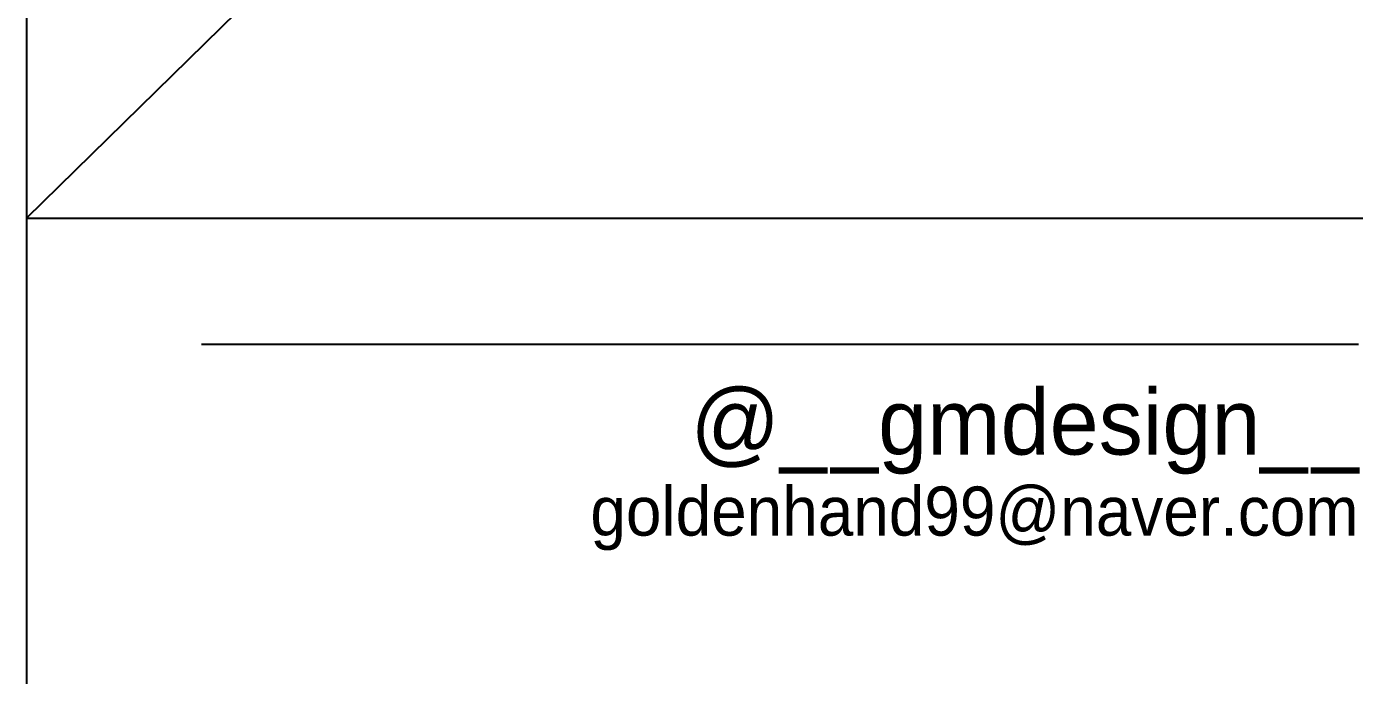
# Model space of a CAD drawing. Header units: inches. Extents: x 7740 to 83056, y -9304 to 75068.
# Drawn here: x 47687 to 49716, y 63742 to 64733 of the extents above; entities that cross this region are included whole.
import ezdxf
from ezdxf.enums import TextEntityAlignment as Align

# ---------------------------------------------------------------- set-up
doc = ezdxf.new("R2010")
doc.units = ezdxf.units.IN
doc.header["$LTSCALE"] = 50
doc.header["$MEASUREMENT"] = 0
for name, color, linetype in [('06-FUR', 6, 'Continuous'), ('F-SYM', 7, 'Continuous'), ('FORM(YOURNAME)-11', 1, 'Continuous')]:
    doc.layers.add(name, color=color, linetype=linetype)
doc.styles.add('YOURNAME', font='HY울릉도M.TTF')

# ---------------------------------------------------------------- blocks, each defined once
blk = doc.blocks.new('FORM-PLAN')
at = {"layer": 'Defpoints', "color": 158}
for p, q in [((1345.8, 54915.2), (1345.8, -2084.8)), ((10555.8, 53115.2), (1345.8, 44093.4)), ((1345.8, 44093.4), (10555.8, 44093.4))]:
    blk.add_line(p, q, dxfattribs=at)
at = {"layer": 'FORM(YOURNAME)-11', "color": 251}
blk.add_line((2414.8, 43322.6), (9486.8, 43322.6), dxfattribs=at)
at = {"layer": 'FORM(YOURNAME)-11', "color": 14, "style": 'YOURNAME'}
for s, height, width, p in [('@__gmdesign__', 400, 1.03, (9486.8, 42648.8)), ('goldenhand99@naver.com', 300, 0.995, (9486.8, 42153.8))]:
    blk.add_text(s, height=height, dxfattribs=dict(at, width=width)).set_placement(p, align=Align.RIGHT)
at = {"layer": 'FORM(YOURNAME)-11', "color": 3, "style": 'YOURNAME'}
for tag, height, p in [('1', 450.5, (9905.3, 18187.7)), ('2', 450.5, (9905.3, 17544.1)), ('3', 450.5, (9905.3, 16257)), ('4', 450.5, (9905.3, 14326.3)), ('5', 514.9, (9905.3, 12009.4)), ('6', 514.9, (9905.3, 9756.9)), ('7', 514.9, (9905.3, 7504.4)), ('8', 514.9, (9905.3, 5251.9)), ('9', 514.9, (9905.3, 2999.4)), ('10', 514.9, (5655, 811.3)), ('11', 514.9, (9905.3, 746.9)), ('12', 514.9, (5655, -1441.2)), ('13', 514.9, (9905.3, -1441.2))]:
    blk.add_attdef(tag, text='', height=height, dxfattribs=at).set_placement(p, align=Align.MIDDLE_RIGHT)
blk = doc.blocks.new('*U806')
at = {"layer": 'F-SYM', "xscale": 0.2500000000000001, "yscale": 0.2500000000000001, "zscale": 0.2500000000000001}
blk.add_blockref('FORM-PLAN', (47350.9, 53416.9), dxfattribs=at)

msp = doc.modelspace()

# ---------------------------------------------------------------- block references
at = {"layer": '06-FUR'}
msp.add_blockref('*U806', (0, 0), dxfattribs=at)

doc.saveas('drawing.dxf')
